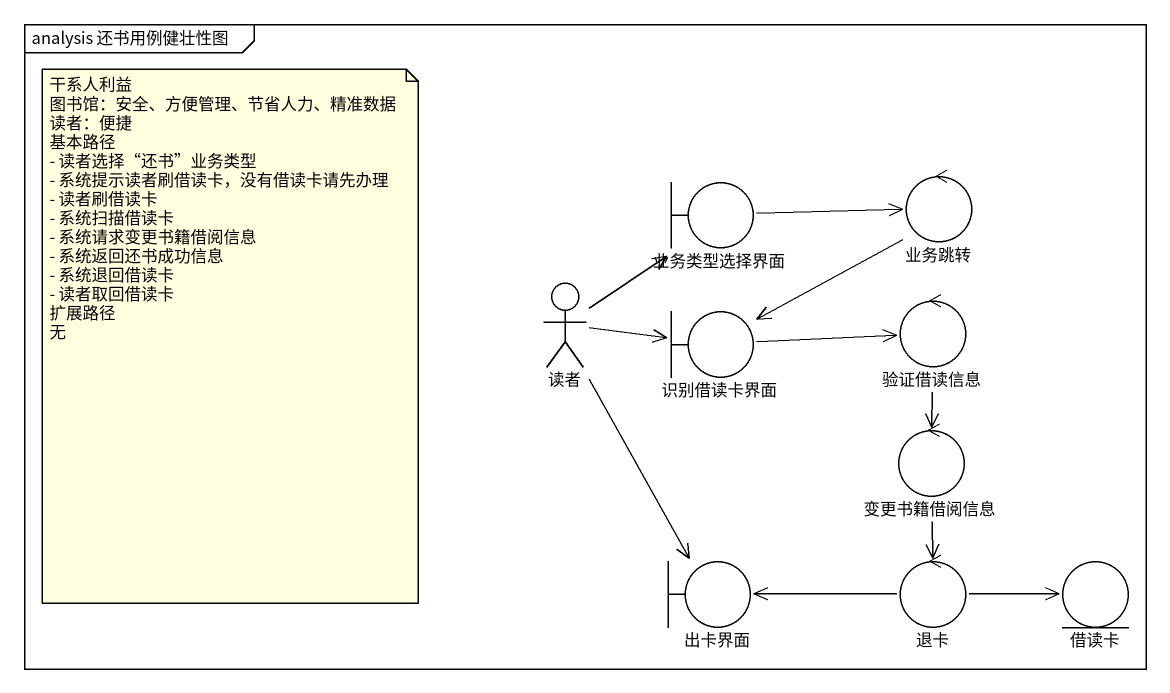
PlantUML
@startuml
mainframe analysis 还书用例健壮性图
boundary 业务类型选择界面
control 业务跳转
actor 读者
boundary 识别借读卡界面
control 验证借读信息
control 变更书籍借阅信息
boundary 出卡界面
control 退卡
entity 借读卡
业务类型选择界面 -right-> 业务跳转
业务跳转 --> 识别借读卡界面
读者 -up-> 业务类型选择界面
读者 -right-> 识别借读卡界面
读者 --> 出卡界面
识别借读卡界面 -right-> 验证借读信息
验证借读信息 --> 变更书籍借阅信息
变更书籍借阅信息 --> 退卡
退卡 -left-> 出卡界面
退卡 -right-> 借读卡
note as N1
  干系人利益
  图书馆：安全、方便管理、节省人力、精准数据
  读者：便捷
  基本路径
  - 读者选择“还书”业务类型
  - 系统提示读者刷借读卡，没有借读卡请先办理
  - 读者刷借读卡
  - 系统扫描借读卡
  - 系统请求变更书籍借阅信息
  - 系统返回还书成功信息
  - 系统退回借读卡
  - 读者取回借读卡
  扩展路径
  无
end note
@enduml
